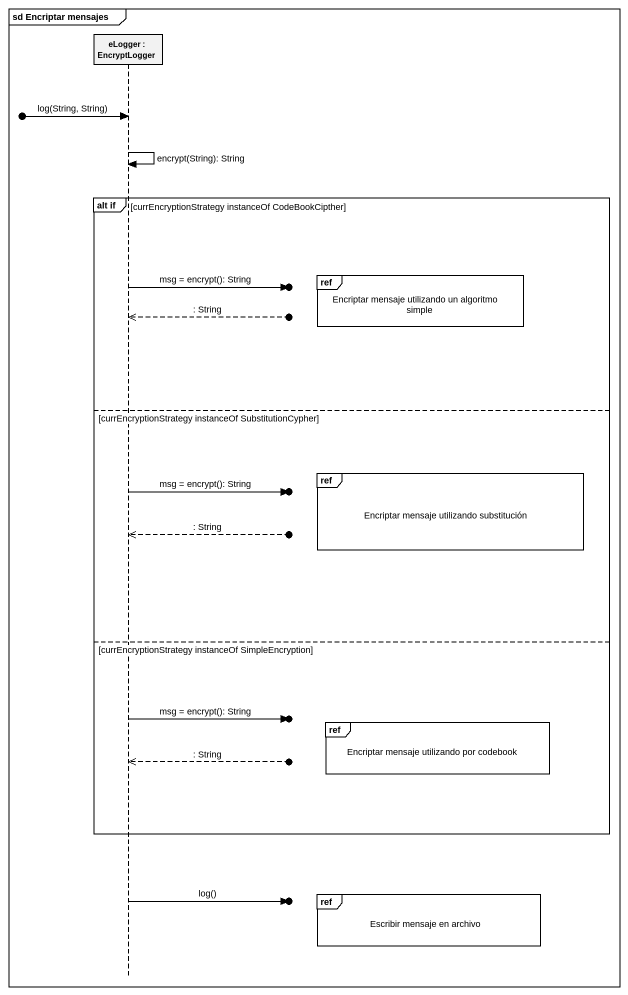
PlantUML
@startuml
mainframe sd Encriptar mensajes
hide footbox
participant "eLogger : EncryptLogger" as eLogger

[o-> eLogger : log(String, String)
eLogger -> eLogger : encrypt(String): String
group alt if [currEncryptionStrategy instanceOf CodeBookCipther]
  ref over eLogger : Encriptar mensaje utilizando un algoritmo simple
  eLogger ->o] : msg = encrypt(): String
  eLogger <<--o] : : String
else currEncryptionStrategy instanceOf SubstitutionCypher
  ref over eLogger : Encriptar mensaje utilizando substitución
  eLogger ->o] : msg = encrypt(): String
  eLogger <<--o] : : String
else currEncryptionStrategy instanceOf SimpleEncryption
  eLogger ->o] : msg = encrypt(): String
  ref over eLogger : Encriptar mensaje utilizando por codebook
  eLogger <<--o] : : String
end
ref over eLogger : Escribir mensaje en archivo
eLogger ->o] : log()
@enduml
